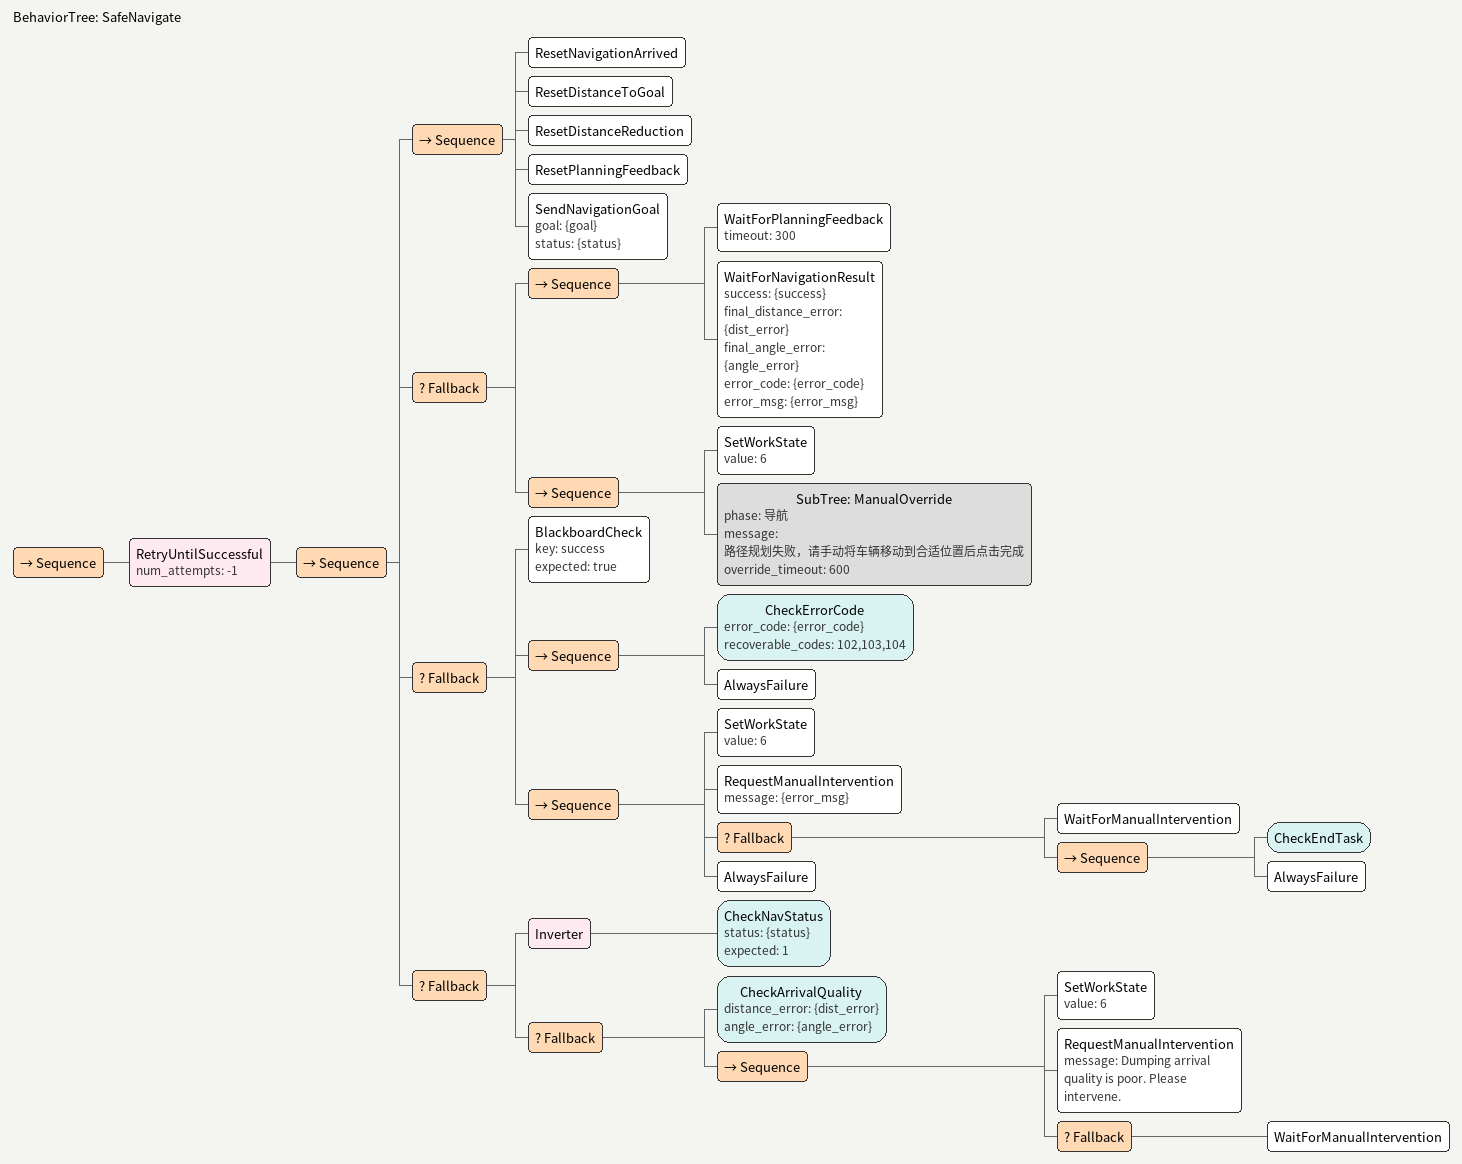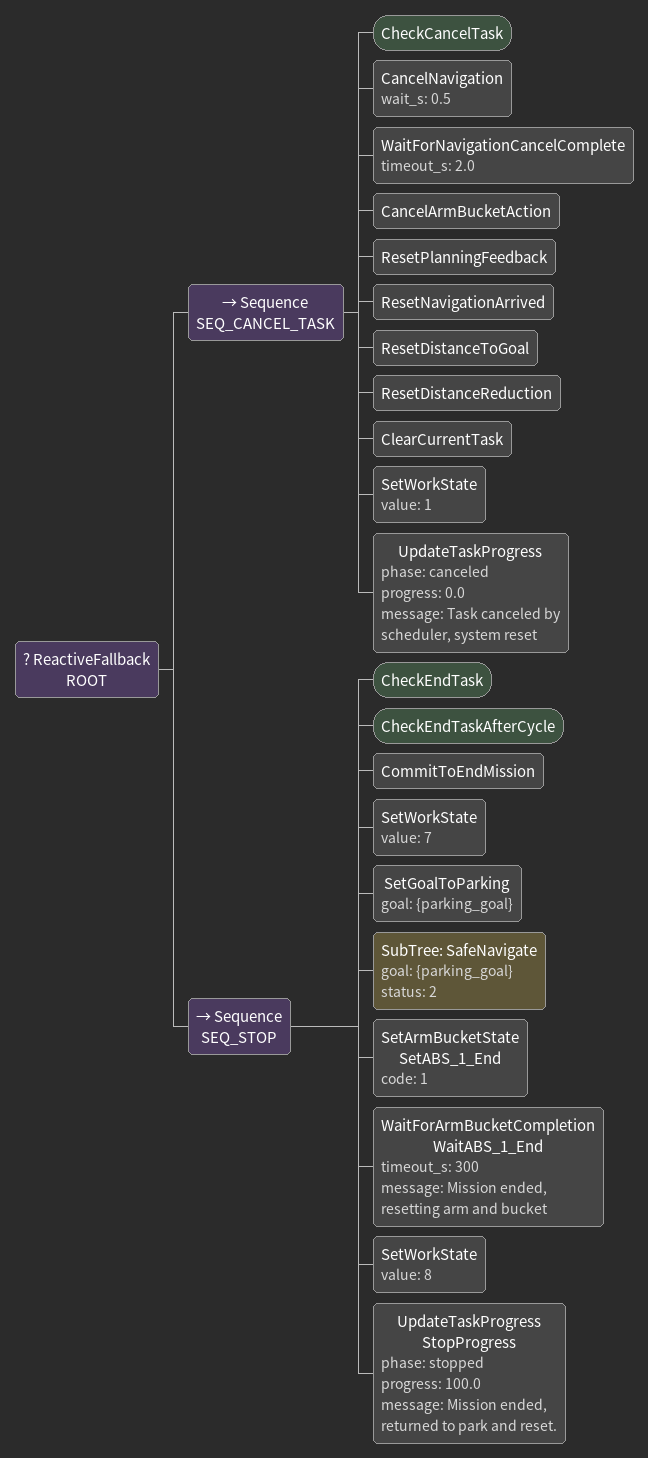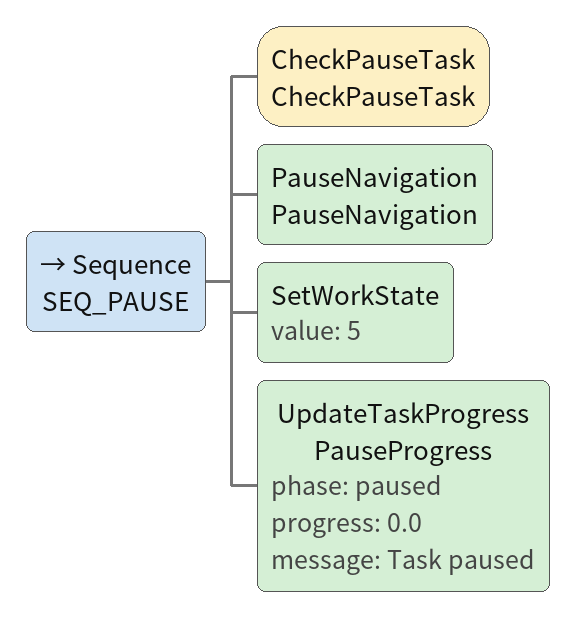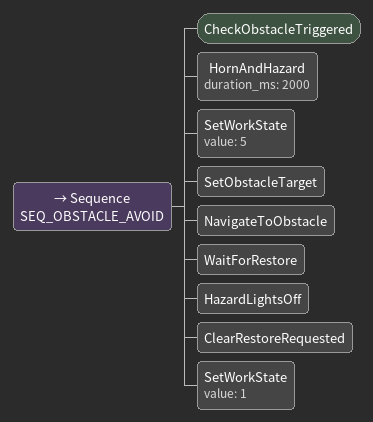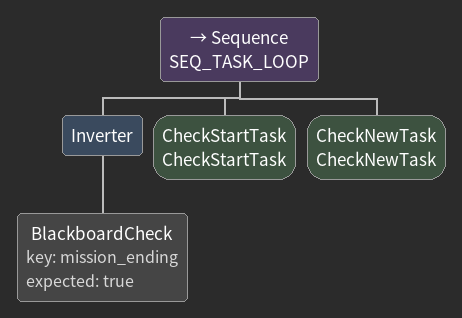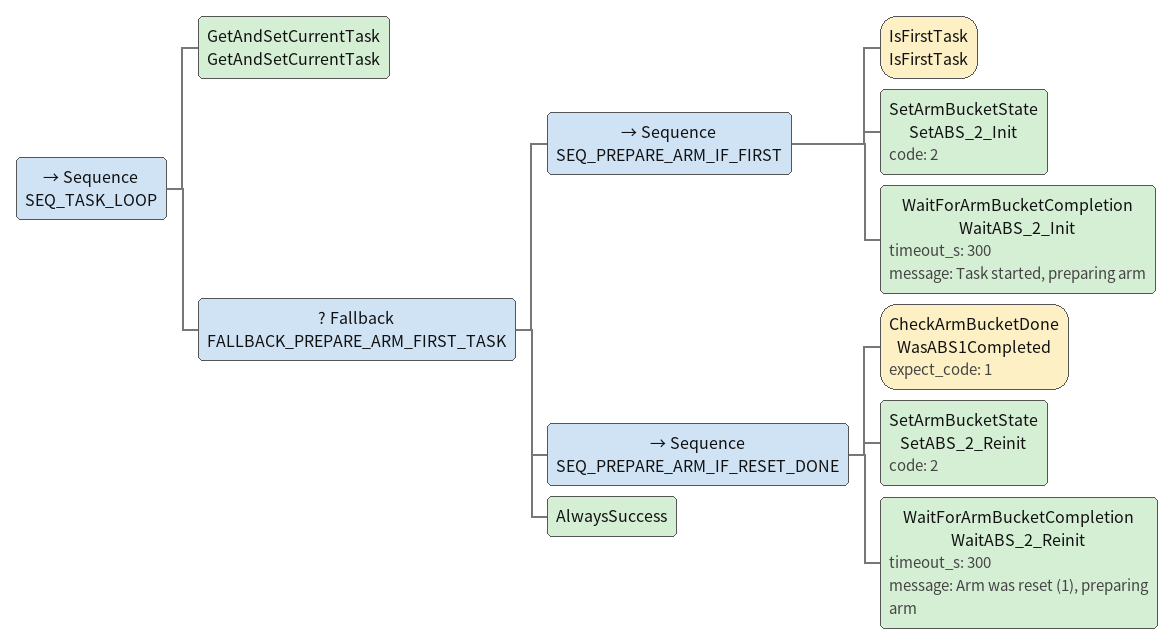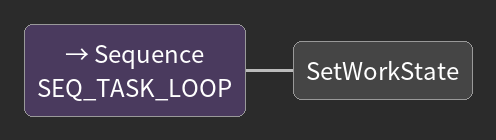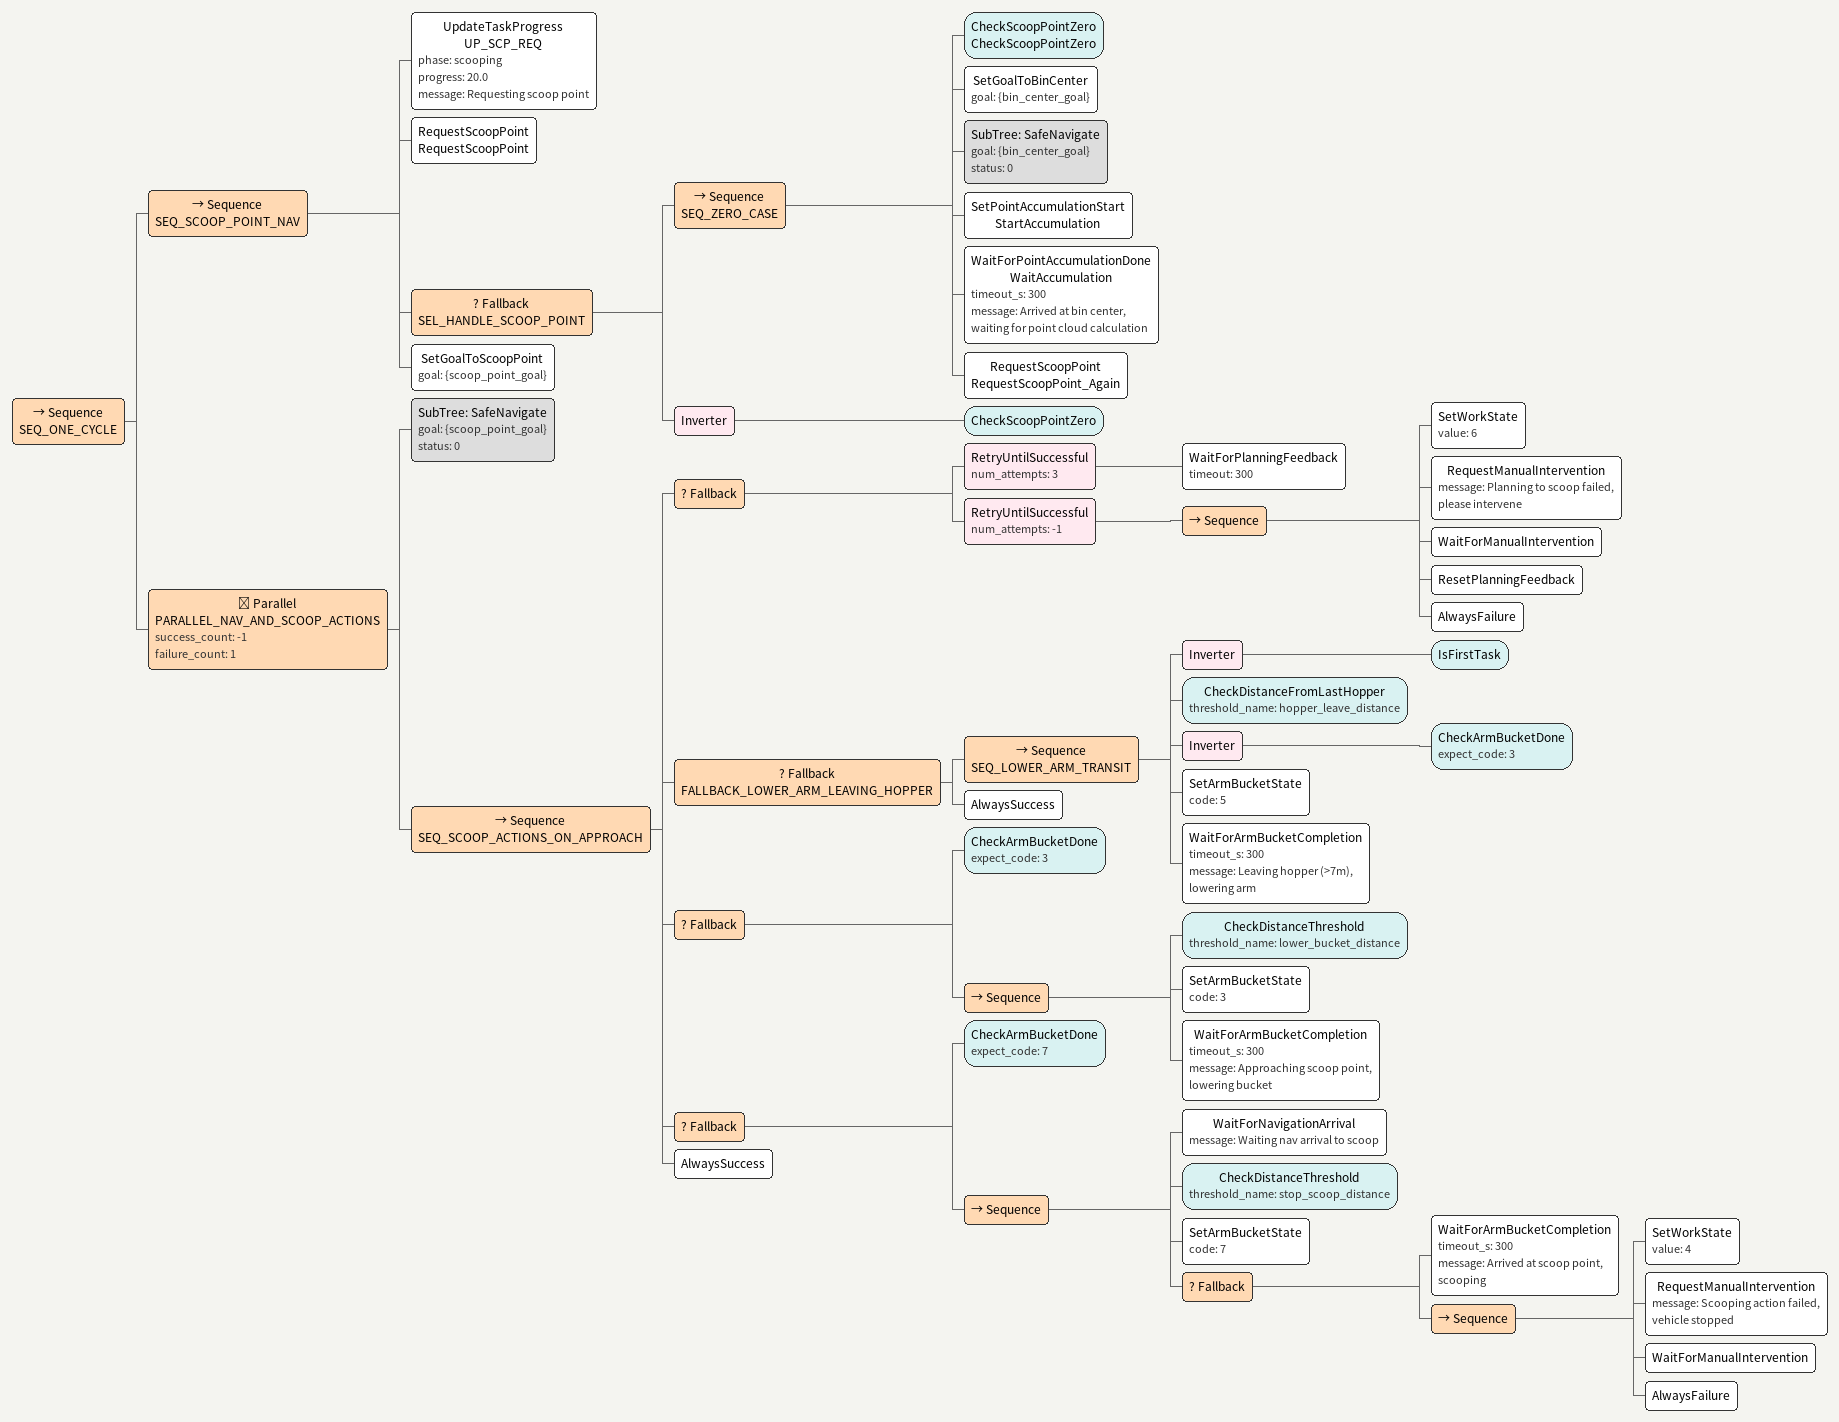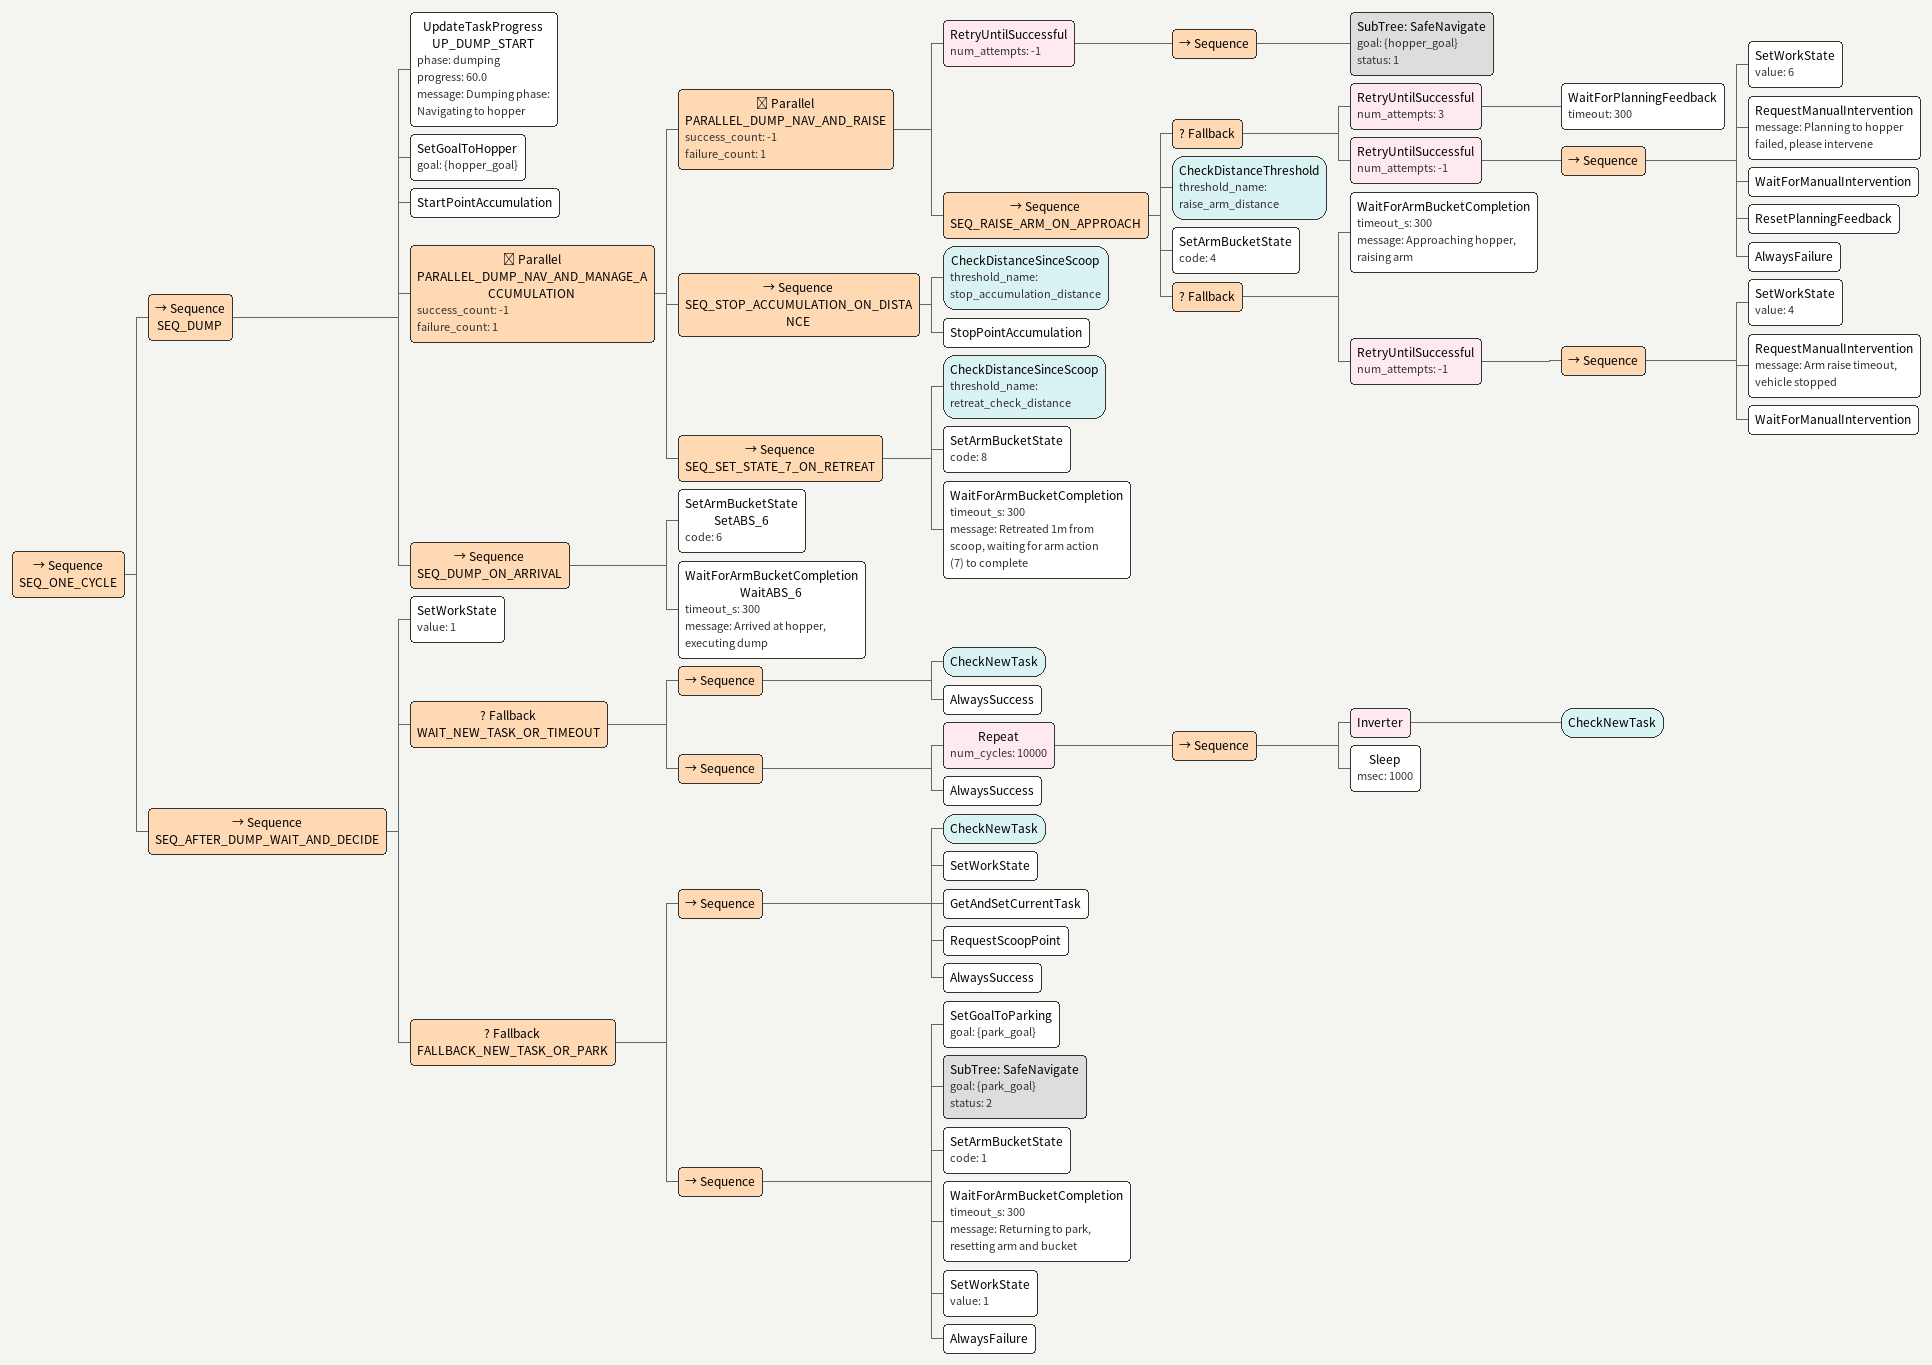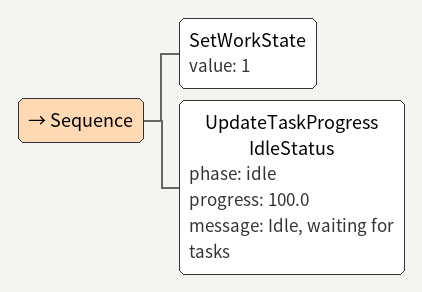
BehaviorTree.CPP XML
<BehaviorTree ID="SafeNavigate">
    <Sequence>
        <RetryUntilSuccessful num_attempts="-1">
            <Sequence>
                <Sequence>
                    <ResetNavigationArrived/>
                    <ResetDistanceToGoal/>
                    <ResetDistanceReduction/>
                    <ResetPlanningFeedback/>
                    <SendNavigationGoal goal="{goal}" status="{status}"/>
                </Sequence>

                <Fallback>
                    <Sequence>
                        <WaitForPlanningFeedback timeout="300"/>
                        <WaitForNavigationResult success="{success}" final_distance_error="{dist_error}" final_angle_error="{angle_error}" error_code="{error_code}" error_msg="{error_msg}"/>
                    </Sequence>
                    <!-- 规划失败：使用通用人工接管子树 -->
                    <Sequence>
                        <SetWorkState value="6"/>
                        <SubTree ID="ManualOverride" phase="导航" message="路径规划失败，请手动将车辆移动到合适位置后点击完成" override_timeout="600"/>
                    </Sequence>
                </Fallback>

                <Fallback>

                    <!-- 已成功 -->
                    <BlackboardCheck key="success" expected="true"/>

                    <!-- 可恢复错误：继续 retry -->
                    <Sequence>
                        <CheckErrorCode error_code="{error_code}" recoverable_codes="102,103,104"/>
                        <AlwaysFailure/>
                    </Sequence>

                    <!-- 半可恢复：先撤回 park -->

                    <!-- 真不可恢复：人工 -->
                    <Sequence>
                        <SetWorkState value="6"/>
                        <RequestManualIntervention message="{error_msg}"/>

                        <Fallback>
                            <WaitForManualIntervention/>
                            <Sequence>
                                <CheckEndTask/>
                                <AlwaysFailure/>
                            </Sequence>
                        </Fallback>

                        <AlwaysFailure/>
                    </Sequence>

                </Fallback>

                <Fallback>
                    <Inverter>
                        <CheckNavStatus status="{status}" expected="1"/>
                    </Inverter>
                    <Fallback>
                        <CheckArrivalQuality distance_error="{dist_error}" angle_error="{angle_error}"/>
                            <Sequence>
                                <SetWorkState value="6"/>
                                <RequestManualIntervention message="Dumping arrival quality is poor. Please intervene."/>

                                <Fallback>

                                    <!-- 人工确认窗口 -->
                                    <WaitForManualIntervention/>

                                <!-- 超时自动撤回 -->

                            </Fallback>
                        </Sequence>

                    </Fallback>
                </Fallback>
            </Sequence>
        </RetryUntilSuccessful>
    </Sequence>
</BehaviorTree>

<ReactiveFallback name="ROOT">

    <Sequence name="SEQ_CANCEL_TASK">

        <!-- 调度下发 taskid=0 -->
        <CheckCancelTask/>

        <!-- 立即停导航 / 停动作 -->
        <CancelNavigation wait_s="0.5"/>
        <WaitForNavigationCancelComplete timeout_s="2.0"/>
        <CancelArmBucketAction/>

        <!-- 清理状态 -->
        <ResetPlanningFeedback/>
        <ResetNavigationArrived/>
        <ResetDistanceToGoal/>
        <ResetDistanceReduction/>
        <ClearCurrentTask/>

        <!-- 取消任务，回到空闲状态 -->
        <SetWorkState value="1"/>

        <UpdateTaskProgress phase="canceled" progress="0.0" message="Task canceled by scheduler, system reset"/>

    </Sequence>

    <Sequence name="SEQ_STOP">
        <CheckEndTask/>
        <CheckEndTaskAfterCycle/>
        <CommitToEndMission/>

        <SetWorkState value="7"/>

        <SetGoalToParking goal="{parking_goal}"/>
        <SubTree ID="SafeNavigate" goal="{parking_goal}" status="2"/>

        <SetArmBucketState name="SetABS_1_End" code="1"/>
        <WaitForArmBucketCompletion name="WaitABS_1_End" timeout_s="300" message="Mission ended, resetting arm and bucket"/>

        <SetWorkState value="8"/>

        <UpdateTaskProgress name="StopProgress" phase="stopped" progress="100.0" message="Mission ended, returned to park and reset."/>
    </Sequence>

</ReactiveFallback>

<Sequence name="SEQ_PAUSE">
    <CheckPauseTask name="CheckPauseTask"/>
    <PauseNavigation name="PauseNavigation"/>

    <SetWorkState value="5"/>

    <UpdateTaskProgress name="PauseProgress" phase="paused" progress="0.0" message="Task paused"/>
</Sequence>

<Sequence name="SEQ_OBSTACLE_AVOID">
    <CheckObstacleTriggered/>

    <!-- 鸣笛2s + 双闪 -->
    <HornAndHazard duration_ms="2000"/>

    <!-- 设置状态为5（避障停车中） -->
    <SetWorkState value="5"/>

    <!-- 设置避障目标点（从TaskCtrl或配置获取） -->
    <SetObstacleTarget/>

    <!-- 导航到避障点 -->
    <NavigateToObstacle/>

    <!-- 到达后等待恢复信号 -->
    <WaitForRestore/>

    <!-- 关闭双闪 -->
    <HazardLightsOff/>

    <!-- 清除恢复标志 -->
    <ClearRestoreRequested/>

    <!-- 状态变为1（空闲） -->
    <SetWorkState value="1"/>
</Sequence>

<Sequence name="SEQ_TASK_LOOP">
    <Inverter>
        <BlackboardCheck key="mission_ending" expected="true"/>
    </Inverter>
    <CheckStartTask name="CheckStartTask"/>
    <CheckNewTask name="CheckNewTask"/>
</Sequence>

<Sequence name="SEQ_TASK_LOOP">
    <GetAndSetCurrentTask name="GetAndSetCurrentTask"/>

    <Fallback name="FALLBACK_PREPARE_ARM_FIRST_TASK">
        <Sequence name="SEQ_PREPARE_ARM_IF_FIRST">
            <IsFirstTask name="IsFirstTask"/>
            <SetArmBucketState name="SetABS_2_Init" code="2"/>
            <WaitForArmBucketCompletion name="WaitABS_2_Init" timeout_s="300" message="Task started, preparing arm"/>
        </Sequence>
        <Sequence name="SEQ_PREPARE_ARM_IF_RESET_DONE">
            <CheckArmBucketDone name="WasABS1Completed" expect_code="1"/>
            <SetArmBucketState name="SetABS_2_Reinit" code="2"/>
            <WaitForArmBucketCompletion name="WaitABS_2_Reinit" timeout_s="300" message="Arm was reset (1), preparing arm"/>
        </Sequence>
        <AlwaysSuccess/>
    </Fallback>
</Sequence>

<Sequence name="SEQ_TASK_LOOP">
    <!-- 根据当前任务类型自动设置工作状态 -->
    <SetWorkState/>
</Sequence>

<Sequence name="SEQ_ONE_CYCLE">

    <Sequence name="SEQ_SCOOP_POINT_NAV">
        <UpdateTaskProgress name="UP_SCP_REQ" phase="scooping" progress="20.0" message="Requesting scoop point"/>
        <RequestScoopPoint name="RequestScoopPoint"/>

        <Fallback name="SEL_HANDLE_SCOOP_POINT">
            <Sequence name="SEQ_ZERO_CASE">
                <CheckScoopPointZero name="CheckScoopPointZero"/>
                <SetGoalToBinCenter goal="{bin_center_goal}"/>
                <SubTree ID="SafeNavigate" goal="{bin_center_goal}" status="0"/>
                <SetPointAccumulationStart name="StartAccumulation"/>
                <WaitForPointAccumulationDone name="WaitAccumulation" timeout_s="300" message="Arrived at bin center, waiting for point cloud calculation"/>
                <RequestScoopPoint name="RequestScoopPoint_Again"/>
            </Sequence>
            <Inverter><CheckScoopPointZero/></Inverter>
        </Fallback>

        <SetGoalToScoopPoint goal="{scoop_point_goal}"/>
    </Sequence>

    <Parallel name="PARALLEL_NAV_AND_SCOOP_ACTIONS" success_count="-1" failure_count="1">

        <SubTree ID="SafeNavigate" goal="{scoop_point_goal}" status="0"/>

        <Sequence name="SEQ_SCOOP_ACTIONS_ON_APPROACH">
            <Fallback>

                <!-- 正常：规划成功 -->
                <RetryUntilSuccessful num_attempts="3">
                    <WaitForPlanningFeedback timeout="300"/>
                </RetryUntilSuccessful>

                <!-- 规划失败：人工 → 回来重来 -->
                <RetryUntilSuccessful num_attempts="-1">
                    <Sequence>
                        <SetWorkState value="6"/>
                        <RequestManualIntervention message="Planning to scoop failed, please intervene"/>
                        <WaitForManualIntervention/>
                        <ResetPlanningFeedback/>
                        <AlwaysFailure/>   <!-- 🔴 关键：触发 SafeNavigate 重发 -->
                    </Sequence>
                </RetryUntilSuccessful>

            </Fallback>

            <Fallback name="FALLBACK_LOWER_ARM_LEAVING_HOPPER">
                <Sequence name="SEQ_LOWER_ARM_TRANSIT">
                    <Inverter>
                        <IsFirstTask/>
                    </Inverter>
                    <CheckDistanceFromLastHopper threshold_name="hopper_leave_distance"/>

                    <Inverter>
                        <CheckArmBucketDone expect_code="3"/>
                    </Inverter>

                    <SetArmBucketState code="5"/>
                    <WaitForArmBucketCompletion timeout_s="300" message="Leaving hopper (>7m), lowering arm"/>
                </Sequence>
                <AlwaysSuccess/>
            </Fallback>

            <Fallback>

                <!-- 已经完成下臂，直接通过 -->
                <CheckArmBucketDone expect_code="3"/>

                <!-- 未完成才执行 -->
                <Sequence>
                    <CheckDistanceThreshold threshold_name="lower_bucket_distance"/>
                    <SetArmBucketState code="3"/>
                    <WaitForArmBucketCompletion timeout_s="300" message="Approaching scoop point, lowering bucket"/>
                </Sequence>

            </Fallback>

            <Fallback>
                <CheckArmBucketDone expect_code="7"/>
                <Sequence>
                    <WaitForNavigationArrival message="Waiting nav arrival to scoop"/>
                    <CheckDistanceThreshold threshold_name="stop_scoop_distance"/>
                    <SetArmBucketState code="7"/>

                    <Fallback>

                        <!-- 正常完成 -->
                        <WaitForArmBucketCompletion timeout_s="300" message="Arrived at scoop point, scooping"/>

                        <!-- 失败：停车 + 人工 -->
                        <Sequence>
                            <SetWorkState value="4"/>
                            <!-- 加入ESTOP -->
                            <RequestManualIntervention message="Scooping action failed, vehicle stopped"/>
                            <WaitForManualIntervention/>
                            <AlwaysFailure/>
                        </Sequence>

                    </Fallback>
                </Sequence>

            </Fallback>
            <AlwaysSuccess/>
        </Sequence>

    </Parallel>
</Sequence>

<Sequence name="SEQ_ONE_CYCLE">

    <Sequence name="SEQ_DUMP">
        <UpdateTaskProgress name="UP_DUMP_START" phase="dumping" progress="60.0" message="Dumping phase: Navigating to hopper"/>
        <SetGoalToHopper goal="{hopper_goal}"/>

        <StartPointAccumulation/>

        <Parallel name="PARALLEL_DUMP_NAV_AND_MANAGE_ACCUMULATION" success_count="-1" failure_count="1">

            <Parallel name="PARALLEL_DUMP_NAV_AND_RAISE" success_count="-1" failure_count="1">

            <!-- ========= A. 导航主线 ========= -->
            <RetryUntilSuccessful num_attempts="-1">
                <Sequence>

                    <!-- 发送导航 -->
                    <SubTree ID="SafeNavigate" goal="{hopper_goal}" status="1"/>

                </Sequence>
            </RetryUntilSuccessful>

            <!-- ========= B. 抬臂控制线 ========= -->
            <Sequence name="SEQ_RAISE_ARM_ON_APPROACH">

                <!-- Step 1: 等规划成功（失败最多 3 次） -->
                <Fallback>

                    <!-- 规划成功 -->
                    <RetryUntilSuccessful num_attempts="3">
                        <WaitForPlanningFeedback timeout="300"/>
                    </RetryUntilSuccessful>

                    <!-- 规划失败 → 人工 → 回来继续 -->
                    <RetryUntilSuccessful num_attempts="-1">
                        <Sequence>
                            <SetWorkState value="6"/>
                            <!-- 可以加急停 -->
                            <RequestManualIntervention message="Planning to hopper failed, please intervene"/>
                            <WaitForManualIntervention/>
                            <ResetPlanningFeedback/>
                            <AlwaysFailure/>   <!-- 🔴 关键 -->
                        </Sequence>
                    </RetryUntilSuccessful>

                </Fallback>

                <!-- Step 2: 到距离才允许抬臂 -->
                <CheckDistanceThreshold threshold_name="raise_arm_distance"/>

                <!-- Step 3: 抬臂 -->
                <SetArmBucketState code="4"/>

                <!-- Step 4: 抬臂结果监控（失败就停车 + 人工） -->
                <Fallback>

                    <!-- 正常完成 -->
                    <WaitForArmBucketCompletion timeout_s="300" message="Approaching hopper, raising arm"/>

                    <!-- 抬臂无回令 / 超时 -->
                    <RetryUntilSuccessful num_attempts="-1">
                        <Sequence>
                            <SetWorkState value="4"/>
                            <!-- 可以加急停 -->
                            <RequestManualIntervention message="Arm raise timeout, vehicle stopped"/>
                            <WaitForManualIntervention/>
                        </Sequence>
                    </RetryUntilSuccessful>

                </Fallback>

            </Sequence>

            </Parallel>

            <Sequence name="SEQ_STOP_ACCUMULATION_ON_DISTANCE">
                <CheckDistanceSinceScoop threshold_name="stop_accumulation_distance"/>
                <StopPointAccumulation/>
            </Sequence>

            <Sequence name="SEQ_SET_STATE_7_ON_RETREAT">
                <CheckDistanceSinceScoop threshold_name="retreat_check_distance"/>
                <SetArmBucketState code="8"/>
                <WaitForArmBucketCompletion timeout_s="300" message="Retreated 1m from scoop, waiting for arm action (7) to complete"/>
            </Sequence>

        </Parallel>

        <Sequence name="SEQ_DUMP_ON_ARRIVAL">
            <SetArmBucketState name="SetABS_6" code="6"/>
            <WaitForArmBucketCompletion name="WaitABS_6" timeout_s="300" message="Arrived at hopper, executing dump"/>

        </Sequence>

    </Sequence>

    <Sequence name="SEQ_AFTER_DUMP_WAIT_AND_DECIDE">

        <!-- 卸料完成，进入空闲等待状态 -->
        <SetWorkState value="1"/>

        <!-- 等待新任务：最多 10 秒 -->
        <Fallback name="WAIT_NEW_TASK_OR_TIMEOUT">

            <!-- ===== 情况 1：新任务随时来，立刻成功 ===== -->
            <Sequence>
                <CheckNewTask/>
                <AlwaysSuccess/>
            </Sequence>

            <!-- ===== 情况 2：10 秒超时，明确失败 ===== -->
            <Sequence>

                <Repeat num_cycles="10000">
                    <Sequence>
                        <Inverter>
                            <CheckNewTask/>
                        </Inverter>
                        <Sleep msec="1000"/>
                    </Sequence>
                </Repeat>
                <AlwaysSuccess/>

            </Sequence>

        </Fallback>

        <Fallback name="FALLBACK_NEW_TASK_OR_PARK">

            <!-- ===== 有新任务 ===== -->
            <Sequence>
                <CheckNewTask/>
                <!-- 根据任务类型自动设置状态 -->
                <SetWorkState/>
                <GetAndSetCurrentTask/>
                <RequestScoopPoint/>
                <AlwaysSuccess/>
            </Sequence>

            <!-- ===== 没新任务 → park（一定能进） ===== -->
            <Sequence>
                <SetGoalToParking goal="{park_goal}"/>
                <SubTree ID="SafeNavigate" goal="{park_goal}" status="2"/>

                <SetArmBucketState code="1"/>
                <WaitForArmBucketCompletion timeout_s="300" message="Returning to park, resetting arm and bucket"/>
                <SetWorkState value="1"/>
                <AlwaysFailure/>
            </Sequence>

        </Fallback>

    </Sequence>
</Sequence>

<Sequence>
    <SetWorkState value="1"/>
    <UpdateTaskProgress name="IdleStatus" phase="idle" progress="100.0" message="Idle, waiting for tasks"/>
</Sequence>
